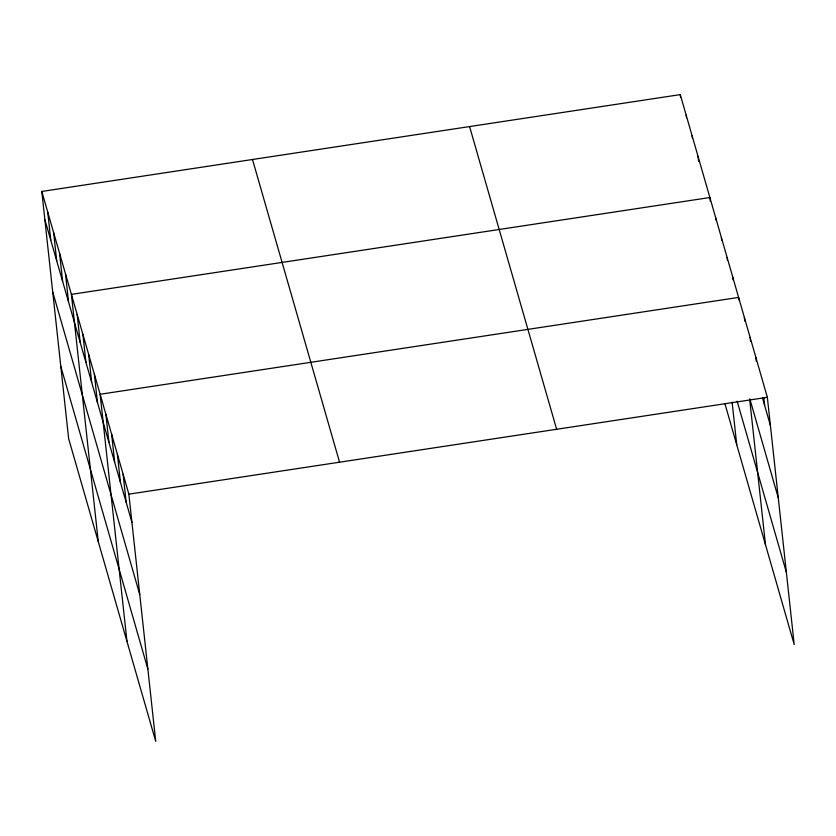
<?xml version="1.0" encoding="UTF-8"?>
<svg xmlns="http://www.w3.org/2000/svg" width="836" height="836" viewBox="0 0 836 836"><rect width="100%" height="100%" fill="white"/><g stroke="black" fill="none" stroke-linecap="round" stroke-linejoin="round"><path stroke-width="1.25" d="M41.8 191.454L128.859 494.16L155.726 741.386L68.656 438.691L41.8 191.454L680.274 94.614L767.343 397.309L794.2 644.546L724.896 403.589M128.859 494.16L767.343 397.309M762.495 397.978L770.395 425.44M749.882 399.106L778.253 497.744M737.143 401.175L786.342 572.242M469.581 126.57L556.64 429.276M252.493 159.498L339.562 462.203M44.851 219.586L131.921 522.291M52.71 291.889L139.769 594.595M60.798 366.387L147.867 669.082M763.822 397.79L764.647 405.47M755.848 357.359L756.266 361.194M750.101 337.378L750.519 341.213M744.353 317.398L744.771 321.233M738.888 299.978L738.616 297.417L100.132 394.268L126.988 641.494M749.662 399.138L765.473 544.654M732.869 277.447L733.141 279.997M727.121 257.467L727.393 260.027M721.374 237.487L721.646 240.047M715.626 217.506L715.909 220.067M710.297 201.371L709.879 197.526L71.405 294.376L98.261 541.603M732.106 402.158L736.735 444.762M698.039 156.363L698.593 161.473M692.124 135.777L692.396 138.337M686.199 115.201L686.481 117.751M680.274 94.614L680.556 97.175M123.122 474.179L126.173 502.311M117.374 454.199L120.426 482.33M111.627 434.218L114.678 462.35M105.879 414.248L108.931 442.38M94.384 374.288L97.446 402.419M88.637 354.307L91.699 382.439M82.889 334.327L85.951 362.458M77.152 314.357L80.204 342.488M65.48 273.79L68.542 301.921M59.565 253.203L62.616 281.335M53.64 232.627L56.702 260.759M47.725 212.041L50.777 240.172"/></g></svg>
